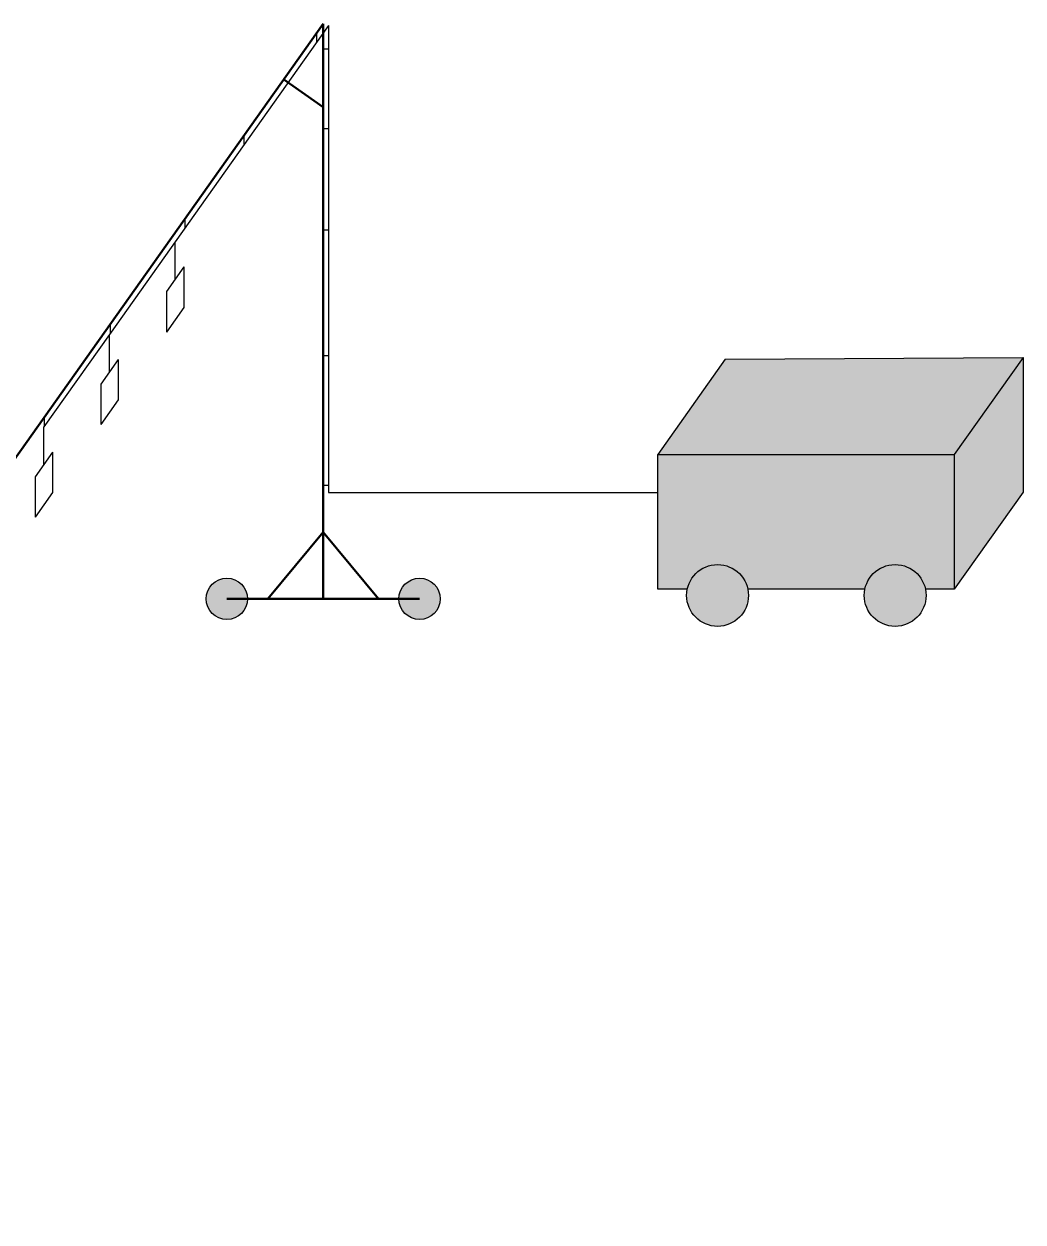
# Model space of a CAD drawing. Header units: millimetres. Extents: x -168 to 2937, y -666 to 1342.
# Drawn here: x 797.9 to 911.1, y 454.8 to 590.5 of the extents above; entities that cross this region are included whole.
import ezdxf

# ---------------------------------------------------------------- set-up
doc = ezdxf.new("R2010")
doc.units = ezdxf.units.MM

msp = doc.modelspace()

# ---------------------------------------------------------------- hatches: boundary and pattern name
for color, points in [(30, [(911.06, 552.72), (877.34, 552.52), (869.69, 541.73), (903.27, 541.73)]), (42, [(911.06, 552.72), (903.27, 541.73), (903.27, 526.47), (911.06, 537.47)]), (40, [(903.27, 541.73), (869.69, 541.73), (869.69, 526.47), (873.04, 526.47, -0.810543), (879.9, 526.47), (893.15, 526.47, -0.810543), (900.01, 526.47), (903.27, 526.47)])]:
    msp.add_hatch(color=color).paths.add_polyline_path(points)
h = msp.add_hatch(color=256)
h.paths.add_polyline_path([(872.96, 525.75, 1), (879.97, 525.75, 1)])
h.paths.add_polyline_path([(900.08, 525.75, 1), (893.08, 525.75, 1)])
h = msp.add_hatch(color=7)
h.paths.add_polyline_path([(845.07, 525.37, 1), (840.39, 525.37, 1)])
h.paths.add_polyline_path([(823.25, 525.37, 1), (818.58, 525.37, 1)])
h.paths.add_polyline_path([(796.67, 457.1, 1), (792, 457.1, 1)])
h.paths.add_polyline_path([(774.85, 457.1, 1), (770.18, 457.1, 1)])

# ---------------------------------------------------------------- linework, layer by layer
at = {"color": 253, "lineweight": 50}
for p, q in [((831.82, 590.5), (783.43, 522.23)), ((831.82, 590.5), (831.82, 525.37)), ((831.82, 581.06), (827.36, 584.22)), ((825.55, 525.37), (831.82, 532.92)), ((838.09, 525.37), (831.82, 532.92)), ((820.91, 525.37), (842.73, 525.37))]:
    msp.add_line(p, q, dxfattribs=at)
at = {"color": 150, "lineweight": 30}
for p, q in [((832.42, 590.32), (807.62, 555.33)), ((832.42, 590.32), (832.42, 537.41)), ((815.06, 561.58), (815.06, 565.82)), ((807.62, 555.33), (800.19, 544.85)), ((807.62, 551.09), (807.62, 555.33)), ((800.19, 540.61), (800.19, 544.85)), ((832.42, 537.41), (869.69, 537.41))]:
    msp.add_line(p, q, dxfattribs=at)
at = {"lineweight": 30}
for p, q in [((831.08, 588.42), (831.08, 589.45)), ((831.82, 587.7), (832.42, 587.7)), ((831.82, 578.66), (832.42, 578.66)), ((822.87, 576.84), (822.87, 577.88)), ((816.2, 567.43), (816.2, 568.46)), ((831.82, 567.19), (832.42, 567.19)), ((807.73, 555.48), (807.73, 556.51)), ((831.82, 552.95), (832.42, 552.95)), ((800.25, 544.93), (800.25, 545.96)), ((831.82, 538.24), (832.42, 538.24))]:
    msp.add_line(p, q, dxfattribs=at)
for p, q in [((816.04, 562.97), (814.07, 560.18)), ((816.04, 562.97), (816.04, 558.39)), ((814.07, 560.18), (814.07, 555.6)), ((816.04, 558.39), (814.07, 555.6)), ((808.61, 552.49), (806.64, 549.7)), ((808.61, 552.49), (808.61, 547.91)), ((877.34, 552.52), (869.69, 541.73)), ((877.34, 552.52), (911.06, 552.72)), ((911.06, 552.72), (903.27, 541.73)), ((911.06, 552.72), (911.06, 537.47)), ((806.64, 549.7), (806.64, 545.12)), ((808.61, 547.91), (806.64, 545.12)), ((801.18, 542), (799.2, 539.21)), ((801.18, 542), (801.18, 537.43)), ((799.2, 539.21), (799.2, 534.63)), ((801.18, 537.43), (799.2, 534.63)), ((911.06, 537.47), (903.27, 526.47))]:
    msp.add_line(p, q)
for points in [[(873.04, 526.47), (869.69, 526.47), (869.69, 541.73), (903.27, 541.73), (903.27, 526.47), (900.01, 526.47)], [(893.15, 526.47), (879.9, 526.47)]]:
    msp.add_lwpolyline(points)
for centre, radius in [((876.47, 525.75), 3.5), ((896.58, 525.75), 3.5), ((820.91, 525.37), 2.34), ((842.73, 525.37), 2.34)]:
    msp.add_circle(centre, radius)

doc.saveas('drawing.dxf')
